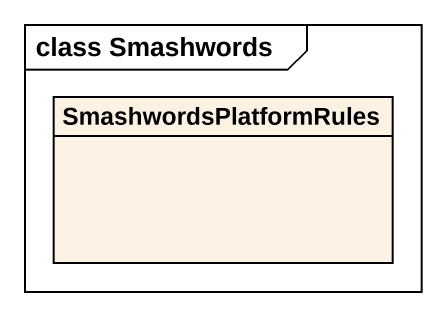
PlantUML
@startuml
mainframe class Smashwords
hide circle
hide empty members
class SmashwordsPlatformRules
@enduml
